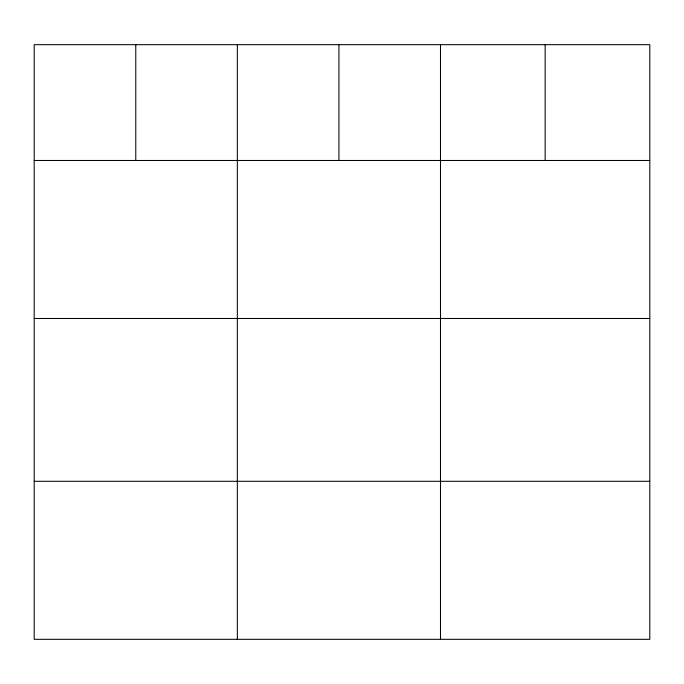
<?xml version="1.0" encoding="UTF-8"?>
<svg xmlns="http://www.w3.org/2000/svg" width="684" height="684" viewBox="0 0 684 684"><rect width="100%" height="100%" fill="white"/><g stroke="black" fill="none" stroke-linecap="round" stroke-linejoin="round"><path stroke-width="1.03" d="M649.8 318.488L649.8 44.682L34.2 44.682L34.2 639.318L649.8 639.318L649.8 318.488L34.2 318.488M34.2 160.475L649.8 160.475M34.2 481.297L649.8 481.297M545.148 44.682L545.148 160.475M440.496 44.682L440.496 639.318M338.922 44.682L338.922 160.475M237.348 44.682L237.348 639.318M135.774 44.682L135.774 160.475"/></g></svg>
